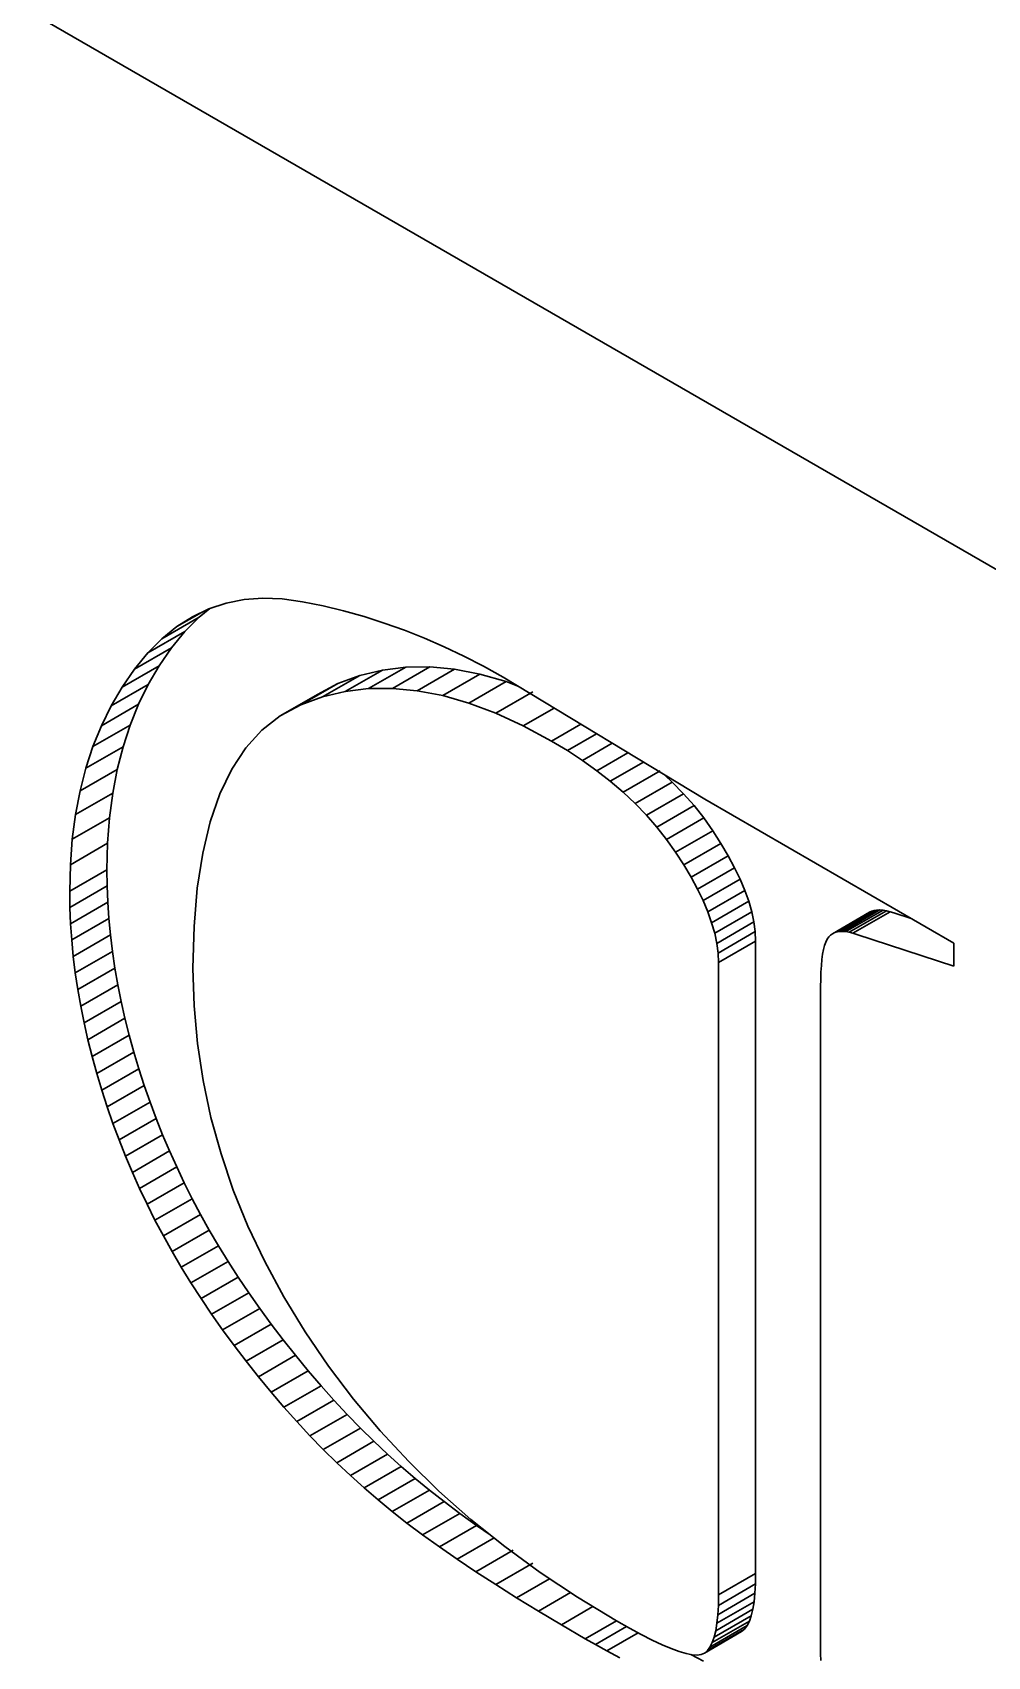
# Model space of a CAD drawing. Header units: millimetres. Extents: x -105 to 105, y -148 to 148.
# Drawn here: x 57.368 to 59.186, y -63.655 to -60.563 of the extents above; entities that cross this region are included whole.
import ezdxf

# ---------------------------------------------------------------- set-up
doc = ezdxf.new("R2010")
doc.units = ezdxf.units.MM
doc.layers.get('0').update_dxf_attribs({"lineweight": 18})

msp = doc.modelspace()

# ---------------------------------------------------------------- linework, layer by layer
at = {"color": 7, "lineweight": 30, "ltscale": 0.265362}
msp.add_line((62.38, -63.4201), (53.1876, -58.1129), dxfattribs=at)
at = {"color": 7, "lineweight": 30, "ltscale": 0.000865611}
msp.add_line((57.6722, -61.6754), (57.7035, -61.6605), dxfattribs=at)
at = {"color": 7, "lineweight": 30, "ltscale": 0.000657373}
msp.add_line((57.6848, -61.6765), (57.7052, -61.6599), dxfattribs=at)
at = {"color": 7, "lineweight": 30, "ltscale": 0.000862033}
msp.add_line((57.7035, -61.6605), (57.7362, -61.6496), dxfattribs=at)
at = {"color": 7, "lineweight": 30, "ltscale": 0.000871565}
msp.add_line((57.7362, -61.6496), (57.7704, -61.6428), dxfattribs=at)
at = {"color": 7, "lineweight": 30, "ltscale": 0.000894486}
msp.add_line((57.7704, -61.6428), (57.8061, -61.6401), dxfattribs=at)
at = {"color": 7, "lineweight": 30, "ltscale": 0.000929458}
msp.add_line((57.8061, -61.6401), (57.8432, -61.6414), dxfattribs=at)
at = {"color": 7, "lineweight": 30, "ltscale": 0.000974415}
msp.add_line((57.8432, -61.6414), (57.8818, -61.6468), dxfattribs=at)
at = {"color": 7, "lineweight": 30, "ltscale": 0.001001}
msp.add_line((57.8818, -61.6468), (57.921, -61.6549), dxfattribs=at)
at = {"color": 7, "lineweight": 30, "ltscale": 0.001003}
msp.add_line((57.921, -61.6549), (57.96, -61.6644), dxfattribs=at)
at = {"color": 7, "lineweight": 30, "ltscale": 0.002041}
for p, q in [((57.6141, -61.7173), (57.6848, -61.6765)), ((57.5872, -61.7444), (57.6579, -61.7035)), ((57.5618, -61.7754), (57.6325, -61.7346)), ((57.5384, -61.8095), (57.6091, -61.7687)), ((57.9199, -61.828), (57.9907, -61.7872)), ((57.963, -61.8177), (58.0337, -61.7769)), ((58.0074, -61.8123), (58.0781, -61.7715)), ((58.1002, -61.8163), (58.1709, -61.7755)), ((58.1486, -61.8257), (58.2193, -61.7849)), ((57.5174, -61.8453), (57.5882, -61.8045)), ((57.8783, -61.8432), (57.949, -61.8023)), ((58.1984, -61.84), (58.2691, -61.7991)), ((58.2496, -61.8592), (58.3203, -61.8183)), ((57.499, -61.8831), (57.5697, -61.8422)), ((57.8393, -61.8641), (57.91, -61.8233)), ((57.4829, -61.9226), (57.5536, -61.8818)), ((57.4694, -61.964), (57.5401, -61.9231)), ((57.4583, -62.0072), (57.529, -61.9663)), ((58.4919, -62.0096), (58.5626, -61.9688)), ((58.5147, -62.0311), (58.5855, -61.9903)), ((57.4497, -62.0522), (57.5204, -62.0114)), ((58.5362, -62.0532), (58.6069, -62.0124)), ((57.4435, -62.0991), (57.5142, -62.0582)), ((58.5561, -62.0761), (58.6269, -62.0352)), ((58.5747, -62.0996), (58.6454, -62.0587)), ((58.5917, -62.1237), (58.6624, -62.0829)), ((57.4398, -62.1478), (57.5105, -62.1069)), ((58.6073, -62.1479), (58.678, -62.1071)), ((57.4386, -62.1983), (57.5093, -62.1575)), ((58.6212, -62.1713), (58.6919, -62.1305)), ((58.6334, -62.1941), (58.7042, -62.1533)), ((57.439, -62.229), (57.5097, -62.1882)), ((58.6441, -62.2161), (58.7148, -62.1753)), ((57.4403, -62.26), (57.511, -62.2191)), ((58.6531, -62.2375), (58.7238, -62.1967)), ((58.6604, -62.2581), (58.7311, -62.2173)), ((57.4424, -62.291), (57.5131, -62.2502)), ((58.6662, -62.2781), (58.7369, -62.2373)), ((58.8904, -62.2791), (58.9611, -62.2383)), ((58.8946, -62.277), (58.9653, -62.2362)), ((58.8992, -62.2756), (58.9699, -62.2348)), ((58.9043, -62.2748), (58.975, -62.234)), ((58.9099, -62.2746), (58.9806, -62.2338)), ((58.9159, -62.2751), (58.9866, -62.2343)), ((58.9224, -62.2762), (58.9931, -62.2354)), ((58.9293, -62.278), (59, -62.2372)), ((57.4454, -62.3222), (57.5161, -62.2814)), ((58.6702, -62.2974), (58.741, -62.2565)), ((58.6727, -62.3159), (58.7434, -62.2751)), ((57.4492, -62.3536), (57.5199, -62.3128)), ((58.6735, -62.3338), (58.7442, -62.293)), ((57.4539, -62.3852), (57.5246, -62.3444)), ((57.4595, -62.4169), (57.5302, -62.3761)), ((57.4659, -62.4488), (57.5366, -62.408)), ((57.4731, -62.4809), (57.5438, -62.44)), ((57.4812, -62.5131), (57.5519, -62.4723)), ((57.4901, -62.5453), (57.5608, -62.5044)), ((57.4997, -62.5772), (57.5704, -62.5364)), ((57.5099, -62.6089), (57.5806, -62.5681)), ((57.5448, -62.7027), (57.6155, -62.6618)), ((57.5715, -62.764), (57.6422, -62.7232)), ((57.5859, -62.7943), (57.6566, -62.7535)), ((57.6009, -62.8244), (57.6716, -62.7836)), ((57.6168, -62.8544), (57.6875, -62.8135)), ((57.651, -62.9142), (57.7217, -62.8734)), ((57.6694, -62.9441), (57.7401, -62.9033)), ((57.6886, -62.9739), (57.7593, -62.9331)), ((57.7087, -63.0037), (57.7794, -62.9629)), ((57.7297, -63.0335), (57.8004, -62.9927)), ((57.7515, -63.0633), (57.8222, -63.0225)), ((57.7742, -63.093), (57.8449, -63.0522)), ((57.7977, -63.1228), (57.8684, -63.0819)), ((57.8218, -63.1521), (57.8925, -63.1112)), ((57.8462, -63.1805), (57.9169, -63.1397)), ((57.8709, -63.2082), (57.9416, -63.1674)), ((57.8959, -63.2351), (57.9666, -63.1943)), ((57.9212, -63.2612), (57.9919, -63.2203)), ((57.9469, -63.2864), (58.0176, -63.2456)), ((57.9728, -63.3108), (58.0435, -63.27)), ((57.9991, -63.3345), (58.0698, -63.2937)), ((58.0256, -63.3573), (58.0963, -63.3165)), ((58.0525, -63.3793), (58.1232, -63.3385)), ((58.0805, -63.4012), (58.1512, -63.3604)), ((58.1423, -63.4466), (58.213, -63.4057)), ((58.1761, -63.47), (58.2468, -63.4292)), ((58.2119, -63.494), (58.2826, -63.4531)), ((58.2496, -63.5184), (58.3203, -63.4776)), ((58.6735, -63.5381), (58.7442, -63.4973)), ((58.6722, -63.5759), (58.7429, -63.5351)), ((58.6652, -63.6185), (58.7359, -63.5777)), ((58.6682, -63.6062), (58.7389, -63.5654)), ((58.6523, -63.6441), (58.723, -63.6033)), ((58.6616, -63.6289), (58.7323, -63.5881))]:
    msp.add_line(p, q, dxfattribs=at)
at = {"color": 7, "lineweight": 30, "ltscale": 0.000912007}
msp.add_line((57.6141, -61.7173), (57.6424, -61.6943), dxfattribs=at)
at = {"color": 7, "lineweight": 30, "ltscale": 0.001356}
msp.add_line((57.6424, -61.6943), (57.6894, -61.6672), dxfattribs=at)
at = {"color": 7, "lineweight": 30, "ltscale": 0.0008829}
msp.add_line((57.6424, -61.6943), (57.6722, -61.6754), dxfattribs=at)
at = {"color": 7, "lineweight": 30, "ltscale": 0.000952727}
for p, q in [((57.6579, -61.7035), (57.6848, -61.6765)), ((57.5872, -61.7444), (57.6141, -61.7173))]:
    msp.add_line(p, q, dxfattribs=at)
at = {"color": 7, "lineweight": 30, "ltscale": 0.001006}
msp.add_line((57.96, -61.6644), (57.9988, -61.6752), dxfattribs=at)
at = {"color": 7, "lineweight": 30, "ltscale": 0.001011}
msp.add_line((57.9988, -61.6752), (58.0373, -61.6875), dxfattribs=at)
at = {"color": 7, "lineweight": 30, "ltscale": 0.001016}
msp.add_line((58.0373, -61.6875), (58.0756, -61.7012), dxfattribs=at)
at = {"color": 7, "lineweight": 30, "ltscale": 0.001004}
for p, q in [((57.6325, -61.7346), (57.6579, -61.7035)), ((57.5618, -61.7754), (57.5872, -61.7444))]:
    msp.add_line(p, q, dxfattribs=at)
at = {"color": 7, "lineweight": 30, "ltscale": 0.001023}
msp.add_line((58.0756, -61.7012), (58.1136, -61.7163), dxfattribs=at)
at = {"color": 7, "lineweight": 30, "ltscale": 0.001031}
msp.add_line((58.1136, -61.7163), (58.1514, -61.7327), dxfattribs=at)
at = {"color": 7, "lineweight": 30, "ltscale": 0.001033}
for p, q in [((57.6091, -61.7687), (57.6325, -61.7346)), ((57.5384, -61.8095), (57.5618, -61.7754))]:
    msp.add_line(p, q, dxfattribs=at)
at = {"color": 7, "lineweight": 30, "ltscale": 0.00104}
msp.add_line((58.1514, -61.7327), (58.189, -61.7506), dxfattribs=at)
at = {"color": 7, "lineweight": 30, "ltscale": 0.00105}
for p, q in [((58.189, -61.7506), (58.2264, -61.7698)), ((57.5697, -61.8422), (57.5882, -61.8045)), ((57.499, -61.8831), (57.5174, -61.8453))]:
    msp.add_line(p, q, dxfattribs=at)
at = {"color": 7, "lineweight": 30, "ltscale": 0.001038}
msp.add_line((57.5882, -61.8045), (57.6091, -61.7687), dxfattribs=at)
at = {"color": 7, "lineweight": 30, "ltscale": 0.001109}
for p, q in [((57.9907, -61.7872), (57.949, -61.8023)), ((57.9199, -61.828), (57.8783, -61.8432))]:
    msp.add_line(p, q, dxfattribs=at)
at = {"color": 7, "lineweight": 30, "ltscale": 0.001106}
for p, q in [((58.0337, -61.7769), (57.9907, -61.7872)), ((57.963, -61.8177), (57.9199, -61.828))]:
    msp.add_line(p, q, dxfattribs=at)
at = {"color": 7, "lineweight": 30, "ltscale": 0.001118}
for p, q in [((58.0781, -61.7715), (58.0337, -61.7769)), ((58.0074, -61.8123), (57.963, -61.8177))]:
    msp.add_line(p, q, dxfattribs=at)
at = {"color": 7, "lineweight": 30, "ltscale": 0.002042}
for p, q in [((58.0531, -61.8119), (58.1238, -61.771)), ((57.5208, -62.6404), (57.5916, -62.5996)), ((57.5325, -62.6717), (57.6032, -62.6308)), ((57.5578, -62.7335), (57.6285, -62.6926)), ((57.6334, -62.8843), (57.7042, -62.8435)), ((58.1104, -63.4236), (58.1811, -63.3828)), ((58.6732, -63.558), (58.7439, -63.5171)), ((58.6705, -63.592), (58.7412, -63.5512)), ((58.6466, -63.6488), (58.7174, -63.608)), ((58.6572, -63.6374), (58.728, -63.5966))]:
    msp.add_line(p, q, dxfattribs=at)
at = {"color": 7, "lineweight": 30, "ltscale": 0.001144}
msp.add_line((58.1238, -61.771), (58.0781, -61.7715), dxfattribs=at)
at = {"color": 7, "lineweight": 30, "ltscale": 0.001182}
for p, q in [((58.1709, -61.7755), (58.1238, -61.771)), ((58.1002, -61.8163), (58.0531, -61.8119)), ((57.5142, -62.0582), (57.5204, -62.0114)), ((57.4435, -62.0991), (57.4497, -62.0522))]:
    msp.add_line(p, q, dxfattribs=at)
at = {"color": 7, "lineweight": 30, "ltscale": 0.001234}
for p, q in [((58.2193, -61.7849), (58.1709, -61.7755)), ((58.1486, -61.8257), (58.1002, -61.8163))]:
    msp.add_line(p, q, dxfattribs=at)
at = {"color": 7, "lineweight": 30, "ltscale": 0.001295}
for p, q in [((58.2691, -61.7991), (58.2193, -61.7849)), ((58.1984, -61.84), (58.1486, -61.8257))]:
    msp.add_line(p, q, dxfattribs=at)
at = {"color": 7, "lineweight": 30, "ltscale": 0.001061}
msp.add_line((58.2264, -61.7698), (58.2634, -61.7905), dxfattribs=at)
at = {"color": 7, "lineweight": 30, "ltscale": 0.001039}
msp.add_line((57.5174, -61.8453), (57.5384, -61.8095), dxfattribs=at)
at = {"color": 7, "lineweight": 30, "ltscale": 0.001105}
for p, q in [((57.949, -61.8023), (57.91, -61.8233)), ((57.8783, -61.8432), (57.8393, -61.8641))]:
    msp.add_line(p, q, dxfattribs=at)
at = {"color": 7, "lineweight": 30, "ltscale": 0.001143}
msp.add_line((58.0531, -61.8119), (58.0074, -61.8123), dxfattribs=at)
at = {"color": 7, "lineweight": 30, "ltscale": 0.011225}
msp.add_line((58.2634, -61.7905), (58.6475, -62.0231), dxfattribs=at)
at = {"color": 7, "lineweight": 30, "ltscale": 0.000603815}
msp.add_line((58.2917, -61.8076), (58.2691, -61.7991), dxfattribs=at)
at = {"color": 7, "lineweight": 30, "ltscale": 0.001066}
for p, q in [((57.5536, -61.8818), (57.5697, -61.8422)), ((57.4829, -61.9226), (57.499, -61.8831))]:
    msp.add_line(p, q, dxfattribs=at)
at = {"color": 7, "lineweight": 30, "ltscale": 0.001366}
msp.add_line((58.2496, -61.8592), (58.1984, -61.84), dxfattribs=at)
at = {"color": 7, "lineweight": 30, "ltscale": 0.001693}
msp.add_line((58.302, -61.8833), (58.3607, -61.8494), dxfattribs=at)
at = {"color": 7, "lineweight": 30, "ltscale": 0.001108}
msp.add_line((57.8393, -61.8641), (57.8044, -61.8915), dxfattribs=at)
at = {"color": 7, "lineweight": 30, "ltscale": 0.001444}
msp.add_line((58.302, -61.8833), (58.2496, -61.8592), dxfattribs=at)
at = {"color": 7, "lineweight": 30, "ltscale": 0.001605}
msp.add_line((58.3559, -61.9123), (58.4115, -61.8802), dxfattribs=at)
at = {"color": 7, "lineweight": 30, "ltscale": 0.001088}
for p, q in [((57.5401, -61.9231), (57.5536, -61.8818)), ((57.4694, -61.964), (57.4829, -61.9226))]:
    msp.add_line(p, q, dxfattribs=at)
at = {"color": 7, "lineweight": 30, "ltscale": 0.001145}
msp.add_line((57.8044, -61.8915), (57.7737, -61.9254), dxfattribs=at)
at = {"color": 7, "lineweight": 30, "ltscale": 0.001529}
msp.add_line((58.3559, -61.9123), (58.302, -61.8833), dxfattribs=at)
at = {"color": 7, "lineweight": 30, "ltscale": 0.001603}
msp.add_line((58.386, -61.9304), (58.4415, -61.8984), dxfattribs=at)
at = {"color": 7, "lineweight": 30, "ltscale": 0.001115}
for p, q in [((57.529, -61.9663), (57.5401, -61.9231)), ((57.4583, -62.0072), (57.4694, -61.964))]:
    msp.add_line(p, q, dxfattribs=at)
at = {"color": 7, "lineweight": 30, "ltscale": 0.00121}
msp.add_line((57.7737, -61.9254), (57.747, -61.9658), dxfattribs=at)
at = {"color": 7, "lineweight": 30, "ltscale": 0.00087822}
msp.add_line((58.386, -61.9304), (58.3559, -61.9123), dxfattribs=at)
at = {"color": 7, "lineweight": 30, "ltscale": 0.000856797}
msp.add_line((58.4146, -61.9492), (58.386, -61.9304), dxfattribs=at)
at = {"color": 7, "lineweight": 30, "ltscale": 0.001638}
msp.add_line((58.4146, -61.9492), (58.4714, -61.9165), dxfattribs=at)
at = {"color": 7, "lineweight": 30, "ltscale": 0.001711}
for p, q in [((58.4418, -61.9687), (58.5011, -61.9345)), ((58.4199, -63.6216), (58.4791, -63.5874))]:
    msp.add_line(p, q, dxfattribs=at)
at = {"color": 7, "lineweight": 30, "ltscale": 0.001147}
for p, q in [((57.5204, -62.0114), (57.529, -61.9663)), ((57.4497, -62.0522), (57.4583, -62.0072))]:
    msp.add_line(p, q, dxfattribs=at)
at = {"color": 7, "lineweight": 30, "ltscale": 0.001301}
msp.add_line((57.747, -61.9658), (57.7245, -62.0127), dxfattribs=at)
at = {"color": 7, "lineweight": 30, "ltscale": 0.00083608}
msp.add_line((58.4418, -61.9687), (58.4146, -61.9492), dxfattribs=at)
at = {"color": 7, "lineweight": 30, "ltscale": 0.000817427}
msp.add_line((58.4676, -61.9888), (58.4418, -61.9687), dxfattribs=at)
at = {"color": 7, "lineweight": 30, "ltscale": 0.001822}
msp.add_line((58.4676, -61.9888), (58.5307, -61.9524), dxfattribs=at)
at = {"color": 7, "lineweight": 30, "ltscale": 0.000799761}
msp.add_line((58.4919, -62.0096), (58.4676, -61.9888), dxfattribs=at)
at = {"color": 7, "lineweight": 30, "ltscale": 0.000482253}
msp.add_line((58.5855, -61.9903), (58.5714, -61.9771), dxfattribs=at)
at = {"color": 7, "lineweight": 30, "ltscale": 0.000770486}
msp.add_line((58.6069, -62.0124), (58.5855, -61.9903), dxfattribs=at)
at = {"color": 7, "lineweight": 30, "ltscale": 0.001413}
msp.add_line((57.7245, -62.0127), (57.706, -62.0661), dxfattribs=at)
at = {"color": 7, "lineweight": 30, "ltscale": 0.00078424}
msp.add_line((58.5147, -62.0311), (58.4919, -62.0096), dxfattribs=at)
at = {"color": 7, "lineweight": 30, "ltscale": 0.000770212}
msp.add_line((58.5362, -62.0532), (58.5147, -62.0311), dxfattribs=at)
at = {"color": 7, "lineweight": 30, "ltscale": 0.000758013}
msp.add_line((58.6269, -62.0352), (58.6069, -62.0124), dxfattribs=at)
at = {"color": 7, "lineweight": 30, "ltscale": 0.013685}
msp.add_line((58.6475, -62.0231), (59.1215, -62.2968), dxfattribs=at)
at = {"color": 7, "lineweight": 30, "ltscale": 0.001221}
for p, q in [((57.5105, -62.1069), (57.5142, -62.0582)), ((57.4398, -62.1478), (57.4435, -62.0991))]:
    msp.add_line(p, q, dxfattribs=at)
at = {"color": 7, "lineweight": 30, "ltscale": 0.00154}
msp.add_line((57.706, -62.0661), (57.6917, -62.126), dxfattribs=at)
at = {"color": 7, "lineweight": 30, "ltscale": 0.0007583}
msp.add_line((58.5561, -62.0761), (58.5362, -62.0532), dxfattribs=at)
at = {"color": 7, "lineweight": 30, "ltscale": 0.00074805}
for p, q in [((58.6454, -62.0587), (58.6269, -62.0352)), ((58.5747, -62.0996), (58.5561, -62.0761))]:
    msp.add_line(p, q, dxfattribs=at)
at = {"color": 7, "lineweight": 30, "ltscale": 0.000739505}
for p, q in [((58.6624, -62.0829), (58.6454, -62.0587)), ((58.5917, -62.1237), (58.5747, -62.0996))]:
    msp.add_line(p, q, dxfattribs=at)
at = {"color": 7, "lineweight": 30, "ltscale": 0.000717955}
msp.add_line((58.678, -62.1071), (58.6624, -62.0829), dxfattribs=at)
at = {"color": 7, "lineweight": 30, "ltscale": 0.001264}
for p, q in [((57.5093, -62.1575), (57.5105, -62.1069)), ((57.4386, -62.1983), (57.4398, -62.1478))]:
    msp.add_line(p, q, dxfattribs=at)
at = {"color": 7, "lineweight": 30, "ltscale": 0.00168}
msp.add_line((57.6917, -62.126), (57.6814, -62.1924), dxfattribs=at)
at = {"color": 7, "lineweight": 30, "ltscale": 0.000717635}
msp.add_line((58.6073, -62.1479), (58.5917, -62.1237), dxfattribs=at)
at = {"color": 7, "lineweight": 30, "ltscale": 0.000681571}
for p, q in [((58.6919, -62.1305), (58.678, -62.1071)), ((58.6212, -62.1713), (58.6073, -62.1479))]:
    msp.add_line(p, q, dxfattribs=at)
at = {"color": 7, "lineweight": 30, "ltscale": 0.000768354}
for p, q in [((57.5097, -62.1882), (57.5093, -62.1575)), ((57.439, -62.229), (57.4386, -62.1983))]:
    msp.add_line(p, q, dxfattribs=at)
at = {"color": 7, "lineweight": 30, "ltscale": 0.000646194}
for p, q in [((58.7042, -62.1533), (58.6919, -62.1305)), ((58.6334, -62.1941), (58.6212, -62.1713))]:
    msp.add_line(p, q, dxfattribs=at)
at = {"color": 7, "lineweight": 30, "ltscale": 0.000611998}
for p, q in [((58.7148, -62.1753), (58.7042, -62.1533)), ((58.6441, -62.2161), (58.6334, -62.1941))]:
    msp.add_line(p, q, dxfattribs=at)
at = {"color": 7, "lineweight": 30, "ltscale": 0.000773141}
msp.add_line((57.511, -62.2191), (57.5097, -62.1882), dxfattribs=at)
at = {"color": 7, "lineweight": 30, "ltscale": 0.000579397}
for p, q in [((58.7238, -62.1967), (58.7148, -62.1753)), ((58.6531, -62.2375), (58.6441, -62.2161))]:
    msp.add_line(p, q, dxfattribs=at)
at = {"color": 7, "lineweight": 30, "ltscale": 0.000778506}
msp.add_line((57.5131, -62.2502), (57.511, -62.2191), dxfattribs=at)
at = {"color": 7, "lineweight": 30, "ltscale": 0.001829}
msp.add_line((57.6814, -62.1924), (57.6753, -62.2653), dxfattribs=at)
at = {"color": 7, "lineweight": 30, "ltscale": 0.000547902}
msp.add_line((58.7311, -62.2173), (58.7238, -62.1967), dxfattribs=at)
at = {"color": 7, "lineweight": 30, "ltscale": 0.000519536}
msp.add_line((58.7369, -62.2373), (58.7311, -62.2173), dxfattribs=at)
at = {"color": 7, "lineweight": 30, "ltscale": 0.000773522}
msp.add_line((57.4403, -62.26), (57.439, -62.229), dxfattribs=at)
at = {"color": 7, "lineweight": 30, "ltscale": 0.00078444}
for p, q in [((57.5161, -62.2814), (57.5131, -62.2502)), ((57.4454, -62.3222), (57.4424, -62.291))]:
    msp.add_line(p, q, dxfattribs=at)
at = {"color": 7, "lineweight": 30, "ltscale": 0.000548261}
msp.add_line((58.6604, -62.2581), (58.6531, -62.2375), dxfattribs=at)
at = {"color": 7, "lineweight": 30, "ltscale": 0.00049215}
for p, q in [((58.741, -62.2565), (58.7369, -62.2373)), ((58.6702, -62.2974), (58.6662, -62.2781))]:
    msp.add_line(p, q, dxfattribs=at)
at = {"color": 7, "lineweight": 30, "ltscale": 0.000117543}
for p, q in [((58.9653, -62.2362), (58.9611, -62.2383)), ((58.8946, -62.277), (58.8904, -62.2791))]:
    msp.add_line(p, q, dxfattribs=at)
at = {"color": 7, "lineweight": 30, "ltscale": 0.000121862}
msp.add_line((58.9699, -62.2348), (58.9653, -62.2362), dxfattribs=at)
at = {"color": 7, "lineweight": 30, "ltscale": 0.000129323}
msp.add_line((58.975, -62.234), (58.9699, -62.2348), dxfattribs=at)
at = {"color": 7, "lineweight": 30, "ltscale": 0.000138918}
msp.add_line((58.9806, -62.2338), (58.975, -62.234), dxfattribs=at)
at = {"color": 7, "lineweight": 30, "ltscale": 0.000150794}
for p, q in [((58.9866, -62.2343), (58.9806, -62.2338)), ((58.9159, -62.2751), (58.9099, -62.2746))]:
    msp.add_line(p, q, dxfattribs=at)
at = {"color": 7, "lineweight": 30, "ltscale": 0.000163812}
for p, q in [((58.9931, -62.2354), (58.9866, -62.2343)), ((58.9224, -62.2762), (58.9159, -62.2751))]:
    msp.add_line(p, q, dxfattribs=at)
at = {"color": 7, "lineweight": 30, "ltscale": 0.000178381}
for p, q in [((59, -62.2372), (58.9931, -62.2354)), ((58.9293, -62.278), (58.9224, -62.2762))]:
    msp.add_line(p, q, dxfattribs=at)
at = {"color": 7, "lineweight": 30, "ltscale": 0.000193614}
msp.add_line((59.0073, -62.2396), (59, -62.2372), dxfattribs=at)
at = {"color": 7, "lineweight": 30, "ltscale": 0.000906206}
msp.add_line((59.0418, -62.2508), (59.0073, -62.2396), dxfattribs=at)
at = {"color": 7, "lineweight": 30, "ltscale": 0.000778126}
msp.add_line((57.4424, -62.291), (57.4403, -62.26), dxfattribs=at)
at = {"color": 7, "lineweight": 30, "ltscale": 0.000790503}
for p, q in [((57.5199, -62.3128), (57.5161, -62.2814)), ((57.4492, -62.3536), (57.4454, -62.3222))]:
    msp.add_line(p, q, dxfattribs=at)
at = {"color": 7, "lineweight": 30, "ltscale": 0.001986}
msp.add_line((57.6753, -62.2653), (57.6732, -62.3447), dxfattribs=at)
at = {"color": 7, "lineweight": 30, "ltscale": 0.000519169}
msp.add_line((58.6662, -62.2781), (58.6604, -62.2581), dxfattribs=at)
at = {"color": 7, "lineweight": 30, "ltscale": 0.000468294}
for p, q in [((58.7434, -62.2751), (58.741, -62.2565)), ((58.6727, -62.3159), (58.6702, -62.2974))]:
    msp.add_line(p, q, dxfattribs=at)
at = {"color": 7, "lineweight": 30, "ltscale": 0.000446777}
msp.add_line((58.7442, -62.293), (58.7434, -62.2751), dxfattribs=at)
at = {"color": 7, "lineweight": 30, "ltscale": 0.000118151}
msp.add_line((58.8866, -62.2818), (58.8833, -62.2852), dxfattribs=at)
at = {"color": 7, "lineweight": 30, "ltscale": 0.000116055}
msp.add_line((58.8904, -62.2791), (58.8866, -62.2818), dxfattribs=at)
at = {"color": 7, "lineweight": 30, "ltscale": 0.000121749}
msp.add_line((58.8992, -62.2756), (58.8946, -62.277), dxfattribs=at)
at = {"color": 7, "lineweight": 30, "ltscale": 0.000129382}
msp.add_line((58.9043, -62.2748), (58.8992, -62.2756), dxfattribs=at)
at = {"color": 7, "lineweight": 30, "ltscale": 0.000138907}
msp.add_line((58.9099, -62.2746), (58.9043, -62.2748), dxfattribs=at)
at = {"color": 7, "lineweight": 30, "ltscale": 0.000193495}
msp.add_line((58.9366, -62.2804), (58.9293, -62.278), dxfattribs=at)
at = {"color": 7, "lineweight": 30, "ltscale": 0.004861}
msp.add_line((59.1215, -62.3406), (58.9366, -62.2804), dxfattribs=at)
at = {"color": 7, "lineweight": 30, "ltscale": 0.000797581}
for p, q in [((57.5246, -62.3444), (57.5199, -62.3128)), ((57.4539, -62.3852), (57.4492, -62.3536))]:
    msp.add_line(p, q, dxfattribs=at)
at = {"color": 7, "lineweight": 30, "ltscale": 0.030107}
for p, q in [((58.7442, -63.4973), (58.7442, -62.293)), ((58.6735, -63.5381), (58.6735, -62.3338))]:
    msp.add_line(p, q, dxfattribs=at)
at = {"color": 7, "lineweight": 30, "ltscale": 0.000227516}
msp.add_line((58.8734, -62.3093), (58.8717, -62.3182), dxfattribs=at)
at = {"color": 7, "lineweight": 30, "ltscale": 0.000200126}
msp.add_line((58.8754, -62.3015), (58.8734, -62.3093), dxfattribs=at)
at = {"color": 7, "lineweight": 30, "ltscale": 0.000174932}
msp.add_line((58.8777, -62.2949), (58.8754, -62.3015), dxfattribs=at)
at = {"color": 7, "lineweight": 30, "ltscale": 0.000151166}
msp.add_line((58.8804, -62.2895), (58.8777, -62.2949), dxfattribs=at)
at = {"color": 7, "lineweight": 30, "ltscale": 0.000129511}
msp.add_line((58.8833, -62.2852), (58.8804, -62.2895), dxfattribs=at)
at = {"color": 7, "lineweight": 30, "ltscale": 0.001095}
msp.add_line((59.1215, -62.2968), (59.1215, -62.3406), dxfattribs=at)
at = {"color": 7, "lineweight": 30, "ltscale": 0.000805074}
msp.add_line((57.5302, -62.3761), (57.5246, -62.3444), dxfattribs=at)
at = {"color": 7, "lineweight": 30, "ltscale": 0.000447158}
msp.add_line((58.6735, -62.3338), (58.6727, -62.3159), dxfattribs=at)
at = {"color": 7, "lineweight": 30, "ltscale": 0.000311102}
msp.add_line((58.8693, -62.3396), (58.8685, -62.352), dxfattribs=at)
at = {"color": 7, "lineweight": 30, "ltscale": 0.000282825}
msp.add_line((58.8704, -62.3283), (58.8693, -62.3396), dxfattribs=at)
at = {"color": 7, "lineweight": 30, "ltscale": 0.00025453}
msp.add_line((58.8717, -62.3182), (58.8704, -62.3283), dxfattribs=at)
at = {"color": 7, "lineweight": 30, "ltscale": 0.0018}
msp.add_line((57.6732, -62.3447), (57.6754, -62.4167), dxfattribs=at)
at = {"color": 7, "lineweight": 30, "ltscale": 0.00036852}
msp.add_line((58.868, -62.3656), (58.8679, -62.3803), dxfattribs=at)
at = {"color": 7, "lineweight": 30, "ltscale": 0.000339714}
msp.add_line((58.8685, -62.352), (58.868, -62.3656), dxfattribs=at)
at = {"color": 7, "lineweight": 30, "ltscale": 0.00080545}
msp.add_line((57.4595, -62.4169), (57.4539, -62.3852), dxfattribs=at)
at = {"color": 7, "lineweight": 30, "ltscale": 0.000813211}
msp.add_line((57.5366, -62.408), (57.5302, -62.3761), dxfattribs=at)
at = {"color": 7, "lineweight": 30, "ltscale": 0.03175}
msp.add_line((58.8679, -62.3803), (58.8679, -63.6503), dxfattribs=at)
at = {"color": 7, "lineweight": 30, "ltscale": 0.000812837}
msp.add_line((57.4659, -62.4488), (57.4595, -62.4169), dxfattribs=at)
at = {"color": 7, "lineweight": 30, "ltscale": 0.000821323}
msp.add_line((57.5438, -62.44), (57.5366, -62.408), dxfattribs=at)
at = {"color": 7, "lineweight": 30, "ltscale": 0.001791}
msp.add_line((57.6754, -62.4167), (57.6818, -62.4881), dxfattribs=at)
at = {"color": 7, "lineweight": 30, "ltscale": 0.000821696}
msp.add_line((57.4731, -62.4809), (57.4659, -62.4488), dxfattribs=at)
at = {"color": 7, "lineweight": 30, "ltscale": 0.000830738}
msp.add_line((57.5519, -62.4723), (57.5438, -62.44), dxfattribs=at)
at = {"color": 7, "lineweight": 30, "ltscale": 0.000830368}
msp.add_line((57.4812, -62.5131), (57.4731, -62.4809), dxfattribs=at)
at = {"color": 7, "lineweight": 30, "ltscale": 0.000834224}
msp.add_line((57.5608, -62.5044), (57.5519, -62.4723), dxfattribs=at)
at = {"color": 7, "lineweight": 30, "ltscale": 0.001789}
msp.add_line((57.6818, -62.4881), (57.6924, -62.5588), dxfattribs=at)
at = {"color": 7, "lineweight": 30, "ltscale": 0.000834591}
msp.add_line((57.4901, -62.5453), (57.4812, -62.5131), dxfattribs=at)
at = {"color": 7, "lineweight": 30, "ltscale": 0.000833838}
for p, q in [((57.5704, -62.5364), (57.5608, -62.5044)), ((57.4997, -62.5772), (57.4901, -62.5453))]:
    msp.add_line(p, q, dxfattribs=at)
at = {"color": 7, "lineweight": 30, "ltscale": 0.000833476}
msp.add_line((57.5806, -62.5681), (57.5704, -62.5364), dxfattribs=at)
at = {"color": 7, "lineweight": 30, "ltscale": 0.001793}
msp.add_line((57.6924, -62.5588), (57.7074, -62.629), dxfattribs=at)
at = {"color": 7, "lineweight": 30, "ltscale": 0.000833113}
msp.add_line((57.5099, -62.6089), (57.4997, -62.5772), dxfattribs=at)
at = {"color": 7, "lineweight": 30, "ltscale": 0.000833147}
msp.add_line((57.5916, -62.5996), (57.5806, -62.5681), dxfattribs=at)
at = {"color": 7, "lineweight": 30, "ltscale": 0.000833383}
msp.add_line((57.5208, -62.6404), (57.5099, -62.6089), dxfattribs=at)
at = {"color": 7, "lineweight": 30, "ltscale": 0.000833574}
for p, q in [((57.6032, -62.6308), (57.5916, -62.5996)), ((57.5325, -62.6717), (57.5208, -62.6404))]:
    msp.add_line(p, q, dxfattribs=at)
at = {"color": 7, "lineweight": 30, "ltscale": 0.000834394}
msp.add_line((57.6155, -62.6618), (57.6032, -62.6308), dxfattribs=at)
at = {"color": 7, "lineweight": 30, "ltscale": 0.001804}
msp.add_line((57.7074, -62.629), (57.7266, -62.6985), dxfattribs=at)
at = {"color": 7, "lineweight": 30, "ltscale": 0.00083418}
msp.add_line((57.5448, -62.7027), (57.5325, -62.6717), dxfattribs=at)
at = {"color": 7, "lineweight": 30, "ltscale": 0.000835253}
msp.add_line((57.6285, -62.6926), (57.6155, -62.6618), dxfattribs=at)
at = {"color": 7, "lineweight": 30, "ltscale": 0.000835456}
msp.add_line((57.5578, -62.7335), (57.5448, -62.7027), dxfattribs=at)
at = {"color": 7, "lineweight": 30, "ltscale": 0.000837204}
msp.add_line((57.6422, -62.7232), (57.6285, -62.6926), dxfattribs=at)
at = {"color": 7, "lineweight": 30, "ltscale": 0.001821}
msp.add_line((57.7266, -62.6985), (57.75, -62.7675), dxfattribs=at)
at = {"color": 7, "lineweight": 30, "ltscale": 0.000837012}
msp.add_line((57.5715, -62.764), (57.5578, -62.7335), dxfattribs=at)
at = {"color": 7, "lineweight": 30, "ltscale": 0.000838846}
for p, q in [((57.6566, -62.7535), (57.6422, -62.7232)), ((57.5859, -62.7943), (57.5715, -62.764))]:
    msp.add_line(p, q, dxfattribs=at)
at = {"color": 7, "lineweight": 30, "ltscale": 0.000841221}
for p, q in [((57.6716, -62.7836), (57.6566, -62.7535)), ((57.6009, -62.8244), (57.5859, -62.7943))]:
    msp.add_line(p, q, dxfattribs=at)
at = {"color": 7, "lineweight": 30, "ltscale": 0.001844}
msp.add_line((57.75, -62.7675), (57.7778, -62.8358), dxfattribs=at)
at = {"color": 7, "lineweight": 30, "ltscale": 0.00084707}
for p, q in [((57.6875, -62.8135), (57.6716, -62.7836)), ((57.6168, -62.8544), (57.6009, -62.8244))]:
    msp.add_line(p, q, dxfattribs=at)
at = {"color": 7, "lineweight": 30, "ltscale": 0.000856598}
msp.add_line((57.7042, -62.8435), (57.6875, -62.8135), dxfattribs=at)
at = {"color": 7, "lineweight": 30, "ltscale": 0.001873}
msp.add_line((57.7778, -62.8358), (57.8098, -62.9035), dxfattribs=at)
at = {"color": 7, "lineweight": 30, "ltscale": 0.000856745}
msp.add_line((57.6334, -62.8843), (57.6168, -62.8544), dxfattribs=at)
at = {"color": 7, "lineweight": 30, "ltscale": 0.000866684}
msp.add_line((57.7217, -62.8734), (57.7042, -62.8435), dxfattribs=at)
at = {"color": 7, "lineweight": 30, "ltscale": 0.000866548}
msp.add_line((57.651, -62.9142), (57.6334, -62.8843), dxfattribs=at)
at = {"color": 7, "lineweight": 30, "ltscale": 0.000877231}
for p, q in [((57.7401, -62.9033), (57.7217, -62.8734)), ((57.6694, -62.9441), (57.651, -62.9142))]:
    msp.add_line(p, q, dxfattribs=at)
at = {"color": 7, "lineweight": 30, "ltscale": 0.000887773}
for p, q in [((57.7593, -62.9331), (57.7401, -62.9033)), ((57.6886, -62.9739), (57.6694, -62.9441))]:
    msp.add_line(p, q, dxfattribs=at)
at = {"color": 7, "lineweight": 30, "ltscale": 0.001908}
msp.add_line((57.8098, -62.9035), (57.846, -62.9707), dxfattribs=at)
at = {"color": 7, "lineweight": 30, "ltscale": 0.000898894}
msp.add_line((57.7794, -62.9629), (57.7593, -62.9331), dxfattribs=at)
at = {"color": 7, "lineweight": 30, "ltscale": 0.000910694}
msp.add_line((57.8004, -62.9927), (57.7794, -62.9629), dxfattribs=at)
at = {"color": 7, "lineweight": 30, "ltscale": 0.00089921}
msp.add_line((57.7087, -63.0037), (57.6886, -62.9739), dxfattribs=at)
at = {"color": 7, "lineweight": 30, "ltscale": 0.000922447}
msp.add_line((57.8222, -63.0225), (57.8004, -62.9927), dxfattribs=at)
at = {"color": 7, "lineweight": 30, "ltscale": 0.001948}
msp.add_line((57.846, -62.9707), (57.8866, -63.0372), dxfattribs=at)
at = {"color": 7, "lineweight": 30, "ltscale": 0.000910382}
msp.add_line((57.7297, -63.0335), (57.7087, -63.0037), dxfattribs=at)
at = {"color": 7, "lineweight": 30, "ltscale": 0.000934704}
for p, q in [((57.8449, -63.0522), (57.8222, -63.0225)), ((57.7742, -63.093), (57.7515, -63.0633))]:
    msp.add_line(p, q, dxfattribs=at)
at = {"color": 7, "lineweight": 30, "ltscale": 0.000922755}
msp.add_line((57.7515, -63.0633), (57.7297, -63.0335), dxfattribs=at)
at = {"color": 7, "lineweight": 30, "ltscale": 0.000946968}
for p, q in [((57.8684, -63.0819), (57.8449, -63.0522)), ((57.7977, -63.1228), (57.7742, -63.093))]:
    msp.add_line(p, q, dxfattribs=at)
at = {"color": 7, "lineweight": 30, "ltscale": 0.001969}
msp.add_line((57.8866, -63.0372), (57.9309, -63.1023), dxfattribs=at)
at = {"color": 7, "lineweight": 30, "ltscale": 0.000948534}
for p, q in [((57.8925, -63.1112), (57.8684, -63.0819)), ((57.8218, -63.1521), (57.7977, -63.1228))]:
    msp.add_line(p, q, dxfattribs=at)
at = {"color": 7, "lineweight": 30, "ltscale": 0.000937709}
msp.add_line((57.9169, -63.1397), (57.8925, -63.1112), dxfattribs=at)
at = {"color": 7, "lineweight": 30, "ltscale": 0.001972}
msp.add_line((57.9309, -63.1023), (57.9785, -63.1652), dxfattribs=at)
at = {"color": 7, "lineweight": 30, "ltscale": 0.000927764}
msp.add_line((57.9416, -63.1674), (57.9169, -63.1397), dxfattribs=at)
at = {"color": 7, "lineweight": 30, "ltscale": 0.000937419}
msp.add_line((57.8462, -63.1805), (57.8218, -63.1521), dxfattribs=at)
at = {"color": 7, "lineweight": 30, "ltscale": 0.000917706}
msp.add_line((57.9666, -63.1943), (57.9416, -63.1674), dxfattribs=at)
at = {"color": 7, "lineweight": 30, "ltscale": 0.00198}
msp.add_line((57.9785, -63.1652), (58.0295, -63.2258), dxfattribs=at)
at = {"color": 7, "lineweight": 30, "ltscale": 0.000928048}
msp.add_line((57.8709, -63.2082), (57.8462, -63.1805), dxfattribs=at)
at = {"color": 7, "lineweight": 30, "ltscale": 0.000917426}
msp.add_line((57.8959, -63.2351), (57.8709, -63.2082), dxfattribs=at)
at = {"color": 7, "lineweight": 30, "ltscale": 0.000908576}
msp.add_line((57.9919, -63.2203), (57.9666, -63.1943), dxfattribs=at)
at = {"color": 7, "lineweight": 30, "ltscale": 0.00090885}
msp.add_line((57.9212, -63.2612), (57.8959, -63.2351), dxfattribs=at)
at = {"color": 7, "lineweight": 30, "ltscale": 0.000899608}
for p, q in [((58.0176, -63.2456), (57.9919, -63.2203)), ((57.9469, -63.2864), (57.9212, -63.2612))]:
    msp.add_line(p, q, dxfattribs=at)
at = {"color": 7, "lineweight": 30, "ltscale": 0.001993}
msp.add_line((58.0295, -63.2258), (58.0838, -63.2842), dxfattribs=at)
at = {"color": 7, "lineweight": 30, "ltscale": 0.000891073}
for p, q in [((58.0435, -63.27), (58.0176, -63.2456)), ((57.9728, -63.3108), (57.9469, -63.2864))]:
    msp.add_line(p, q, dxfattribs=at)
at = {"color": 7, "lineweight": 30, "ltscale": 0.000883524}
msp.add_line((58.0698, -63.2937), (58.0435, -63.27), dxfattribs=at)
at = {"color": 7, "lineweight": 30, "ltscale": 0.000875356}
msp.add_line((58.0963, -63.3165), (58.0698, -63.2937), dxfattribs=at)
at = {"color": 7, "lineweight": 30, "ltscale": 0.002011}
msp.add_line((58.0838, -63.2842), (58.1414, -63.3403), dxfattribs=at)
at = {"color": 7, "lineweight": 30, "ltscale": 0.000883269}
msp.add_line((57.9991, -63.3345), (57.9728, -63.3108), dxfattribs=at)
at = {"color": 7, "lineweight": 30, "ltscale": 0.000868735}
msp.add_line((58.1232, -63.3385), (58.0963, -63.3165), dxfattribs=at)
at = {"color": 7, "lineweight": 30, "ltscale": 0.000875605}
msp.add_line((58.0256, -63.3573), (57.9991, -63.3345), dxfattribs=at)
at = {"color": 7, "lineweight": 30, "ltscale": 0.000868493}
msp.add_line((58.0525, -63.3793), (58.0256, -63.3573), dxfattribs=at)
at = {"color": 7, "lineweight": 30, "ltscale": 0.000888389}
msp.add_line((58.1512, -63.3604), (58.1232, -63.3385), dxfattribs=at)
at = {"color": 7, "lineweight": 30, "ltscale": 0.002033}
msp.add_line((58.1414, -63.3403), (58.2023, -63.3942), dxfattribs=at)
at = {"color": 7, "lineweight": 30, "ltscale": 0.000934754}
msp.add_line((58.1811, -63.3828), (58.1512, -63.3604), dxfattribs=at)
at = {"color": 7, "lineweight": 30, "ltscale": 0.000888624}
msp.add_line((58.0805, -63.4012), (58.0525, -63.3793), dxfattribs=at)
at = {"color": 7, "lineweight": 30, "ltscale": 0.000981492}
msp.add_line((58.213, -63.4057), (58.1811, -63.3828), dxfattribs=at)
at = {"color": 7, "lineweight": 30, "ltscale": 0.002061}
msp.add_line((58.2023, -63.3942), (58.2665, -63.4459), dxfattribs=at)
at = {"color": 7, "lineweight": 30, "ltscale": 0.000934449}
msp.add_line((58.1104, -63.4236), (58.0805, -63.4012), dxfattribs=at)
at = {"color": 7, "lineweight": 30, "ltscale": 0.000981801}
msp.add_line((58.1423, -63.4466), (58.1104, -63.4236), dxfattribs=at)
at = {"color": 7, "lineweight": 30, "ltscale": 0.000788664}
msp.add_line((58.2389, -63.4237), (58.213, -63.4057), dxfattribs=at)
at = {"color": 7, "lineweight": 30, "ltscale": 0.001029}
msp.add_line((58.1761, -63.47), (58.1423, -63.4466), dxfattribs=at)
at = {"color": 7, "lineweight": 30, "ltscale": 0.002092}
msp.add_line((58.2665, -63.4459), (58.3341, -63.4953), dxfattribs=at)
at = {"color": 7, "lineweight": 30, "ltscale": 0.001076}
msp.add_line((58.2119, -63.494), (58.1761, -63.47), dxfattribs=at)
at = {"color": 7, "lineweight": 30, "ltscale": 0.001124}
msp.add_line((58.2496, -63.5184), (58.2119, -63.494), dxfattribs=at)
at = {"color": 7, "lineweight": 30, "ltscale": 0.001172}
msp.add_line((58.2893, -63.5435), (58.2496, -63.5184), dxfattribs=at)
at = {"color": 7, "lineweight": 30, "ltscale": 0.001811}
msp.add_line((58.2893, -63.5435), (58.352, -63.5072), dxfattribs=at)
at = {"color": 7, "lineweight": 30, "ltscale": 0.002128}
msp.add_line((58.3341, -63.4953), (58.405, -63.5424), dxfattribs=at)
at = {"color": 7, "lineweight": 30, "ltscale": 0.000450076}
msp.add_line((58.7429, -63.5351), (58.7439, -63.5171), dxfattribs=at)
at = {"color": 7, "lineweight": 30, "ltscale": 0.000496738}
msp.add_line((58.7439, -63.5171), (58.7442, -63.4973), dxfattribs=at)
at = {"color": 7, "lineweight": 30, "ltscale": 0.00122}
msp.add_line((58.3309, -63.569), (58.2893, -63.5435), dxfattribs=at)
at = {"color": 7, "lineweight": 30, "ltscale": 0.001761}
msp.add_line((58.3309, -63.569), (58.3919, -63.5337), dxfattribs=at)
at = {"color": 7, "lineweight": 30, "ltscale": 0.002168}
msp.add_line((58.405, -63.5424), (58.4791, -63.5874), dxfattribs=at)
at = {"color": 7, "lineweight": 30, "ltscale": 0.000496744}
msp.add_line((58.6732, -63.558), (58.6735, -63.5381), dxfattribs=at)
at = {"color": 7, "lineweight": 30, "ltscale": 0.000403795}
msp.add_line((58.7412, -63.5512), (58.7429, -63.5351), dxfattribs=at)
at = {"color": 7, "lineweight": 30, "ltscale": 0.001268}
msp.add_line((58.3744, -63.595), (58.3309, -63.569), dxfattribs=at)
at = {"color": 7, "lineweight": 30, "ltscale": 0.001735}
msp.add_line((58.3744, -63.595), (58.4345, -63.5603), dxfattribs=at)
at = {"color": 7, "lineweight": 30, "ltscale": 0.000404213}
msp.add_line((58.6705, -63.592), (58.6722, -63.5759), dxfattribs=at)
at = {"color": 7, "lineweight": 30, "ltscale": 0.000449674}
msp.add_line((58.6722, -63.5759), (58.6732, -63.558), dxfattribs=at)
at = {"color": 7, "lineweight": 30, "ltscale": 0.000275675}
for p, q in [((58.7323, -63.5881), (58.7359, -63.5777)), ((58.6616, -63.6289), (58.6652, -63.6185))]:
    msp.add_line(p, q, dxfattribs=at)
at = {"color": 7, "lineweight": 30, "ltscale": 0.000316796}
msp.add_line((58.7359, -63.5777), (58.7389, -63.5654), dxfattribs=at)
at = {"color": 7, "lineweight": 30, "ltscale": 0.000359536}
msp.add_line((58.7389, -63.5654), (58.7412, -63.5512), dxfattribs=at)
at = {"color": 7, "lineweight": 30, "ltscale": 0.001317}
msp.add_line((58.4199, -63.6216), (58.3744, -63.595), dxfattribs=at)
at = {"color": 7, "lineweight": 30, "ltscale": 0.001712}
msp.add_line((58.4392, -63.6326), (58.4985, -63.5983), dxfattribs=at)
at = {"color": 7, "lineweight": 30, "ltscale": 0.001719}
msp.add_line((58.461, -63.6447), (58.5206, -63.6104), dxfattribs=at)
at = {"color": 7, "lineweight": 30, "ltscale": 0.000707893}
msp.add_line((58.4791, -63.5874), (58.5038, -63.6013), dxfattribs=at)
at = {"color": 7, "lineweight": 30, "ltscale": 0.00064653}
msp.add_line((58.5038, -63.6013), (58.5266, -63.6136), dxfattribs=at)
at = {"color": 7, "lineweight": 30, "ltscale": 0.000316425}
msp.add_line((58.6652, -63.6185), (58.6682, -63.6062), dxfattribs=at)
at = {"color": 7, "lineweight": 30, "ltscale": 0.000359474}
msp.add_line((58.6682, -63.6062), (58.6705, -63.592), dxfattribs=at)
at = {"color": 7, "lineweight": 30, "ltscale": 0.000184089}
msp.add_line((58.7174, -63.608), (58.723, -63.6033), dxfattribs=at)
at = {"color": 7, "lineweight": 30, "ltscale": 0.000207596}
msp.add_line((58.723, -63.6033), (58.728, -63.5966), dxfattribs=at)
at = {"color": 7, "lineweight": 30, "ltscale": 0.000238839}
msp.add_line((58.728, -63.5966), (58.7323, -63.5881), dxfattribs=at)
at = {"color": 7, "lineweight": 30, "ltscale": 0.000555248}
msp.add_line((58.4392, -63.6326), (58.4199, -63.6216), dxfattribs=at)
at = {"color": 7, "lineweight": 30, "ltscale": 0.000625358}
msp.add_line((58.461, -63.6447), (58.4392, -63.6326), dxfattribs=at)
at = {"color": 7, "lineweight": 30, "ltscale": 0.000584995}
msp.add_line((58.5266, -63.6136), (58.5474, -63.6242), dxfattribs=at)
at = {"color": 7, "lineweight": 30, "ltscale": 0.000523873}
msp.add_line((58.5474, -63.6242), (58.5664, -63.6331), dxfattribs=at)
at = {"color": 7, "lineweight": 30, "ltscale": 0.00046388}
msp.add_line((58.5664, -63.6331), (58.5834, -63.6404), dxfattribs=at)
at = {"color": 7, "lineweight": 30, "ltscale": 0.0004042}
msp.add_line((58.5834, -63.6404), (58.5986, -63.646), dxfattribs=at)
at = {"color": 7, "lineweight": 30, "ltscale": 0.000207062}
msp.add_line((58.6523, -63.6441), (58.6572, -63.6374), dxfattribs=at)
at = {"color": 7, "lineweight": 30, "ltscale": 0.000239352}
msp.add_line((58.6572, -63.6374), (58.6616, -63.6289), dxfattribs=at)
at = {"color": 7, "lineweight": 30, "ltscale": 0.000695477}
msp.add_line((58.4854, -63.6581), (58.461, -63.6447), dxfattribs=at)
at = {"color": 7, "lineweight": 30, "ltscale": 0.000346164}
msp.add_line((58.5986, -63.646), (58.6119, -63.6499), dxfattribs=at)
at = {"color": 7, "lineweight": 30, "ltscale": 0.000290123}
msp.add_line((58.6119, -63.6499), (58.6233, -63.6522), dxfattribs=at)
at = {"color": 7, "lineweight": 30, "ltscale": 0.00068134}
msp.add_line((58.6448, -63.6643), (58.6206, -63.6517), dxfattribs=at)
at = {"color": 7, "lineweight": 30, "ltscale": 0.000237336}
msp.add_line((58.6233, -63.6522), (58.6327, -63.6528), dxfattribs=at)
at = {"color": 7, "lineweight": 30, "ltscale": 0.000191515}
msp.add_line((58.6327, -63.6528), (58.6403, -63.6517), dxfattribs=at)
at = {"color": 7, "lineweight": 30, "ltscale": 0.000172944}
msp.add_line((58.6403, -63.6517), (58.6466, -63.6488), dxfattribs=at)
at = {"color": 7, "lineweight": 30, "ltscale": 0.000184627}
msp.add_line((58.6466, -63.6488), (58.6523, -63.6441), dxfattribs=at)
at = {"color": 7, "lineweight": 30, "ltscale": 0.000321216}
msp.add_line((58.8679, -63.6503), (58.868, -63.6632), dxfattribs=at)

doc.saveas('drawing.dxf')
